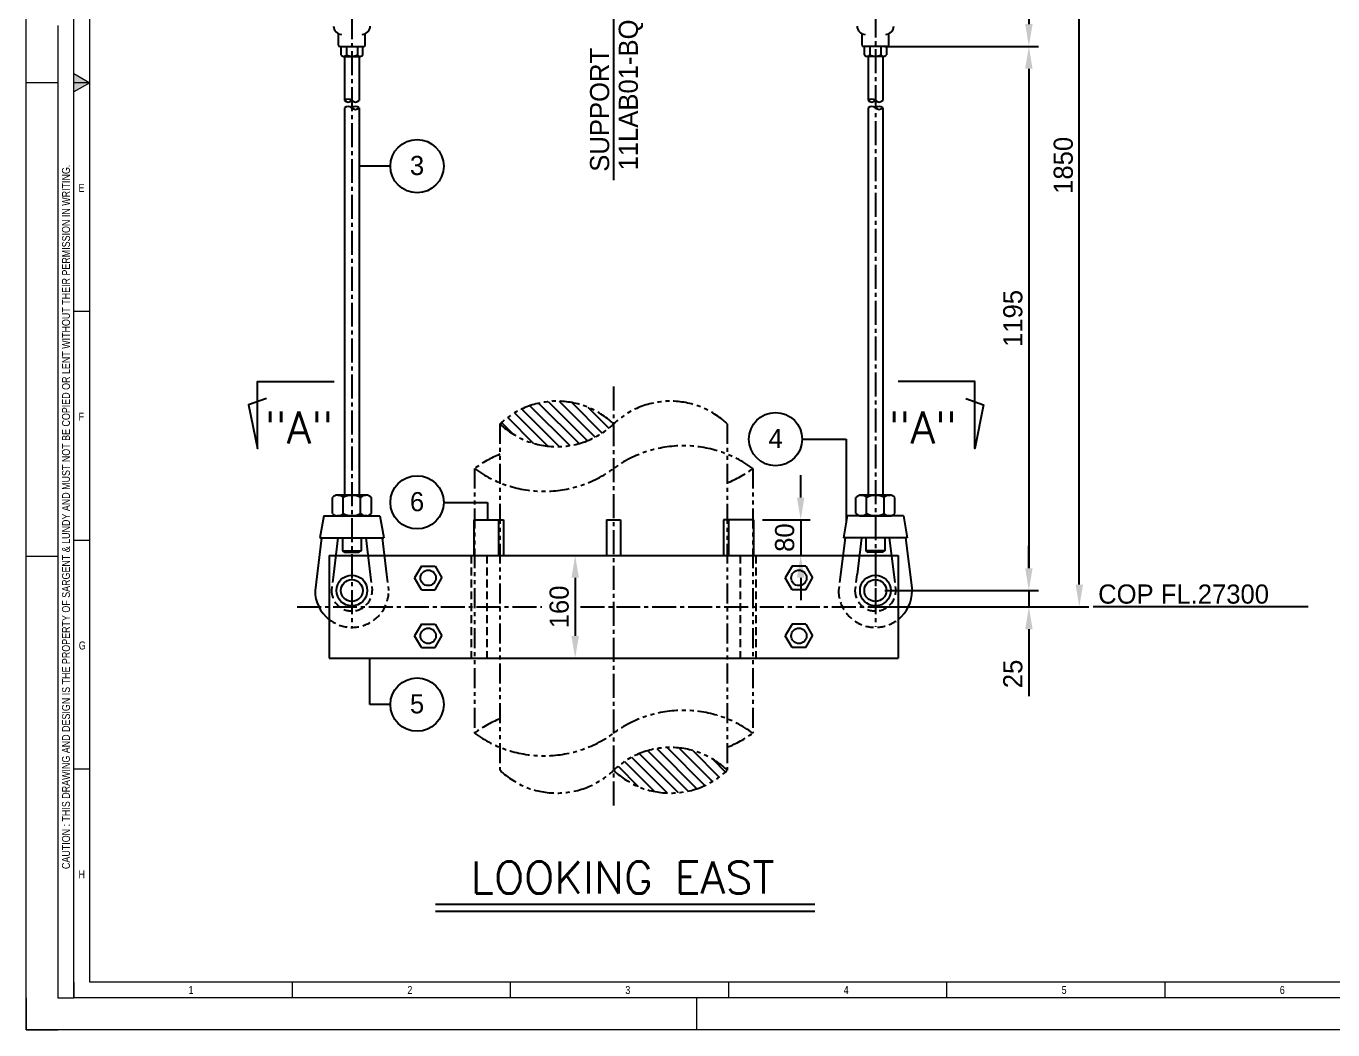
# Model space of a CAD drawing. Header units: millimetres. Extents: x 0 to 4222, y 0 to 2966.
# Drawn here: x 0 to 2047, y 0 to 1572 of the extents above; entities that cross this region are included whole.
import ezdxf
from ezdxf.enums import TextEntityAlignment as Align

# ---------------------------------------------------------------- set-up
doc = ezdxf.new("R2010")
doc.units = ezdxf.units.MM
doc.header["$LTSCALE"] = 50
for name, pattern in [('CENTER2', [1.125, 0.75, -0.125, 0.125, -0.125]), ('HIDDEN', [0.375, 0.25, -0.125]), ('PHANTOM2', [1.25, 0.625, -0.125, 0.125, -0.125, 0.125, -0.125])]:
    doc.linetypes.add(name, pattern=pattern)
for name, color, linetype in [('1. continuous', 3, 'Continuous'), ('2. Hidden', 2, 'HIDDEN'), ('3. phantom', 6, 'PHANTOM2'), ('5. text', 2, 'Continuous'), ('6. center', 1, 'CENTER2'), ('7. center', 1, 'CENTER2'), ('dimension', 7, 'Continuous'), ('hidden line', 2, 'HIDDEN'), ('text', 2, 'Continuous')]:
    doc.layers.add(name, color=color, linetype=linetype)
for name, color, linetype, lineweight in [('4', 4, 'Continuous', 9), ('G-ANNO-BRDR', 3, 'Continuous', 0), ('G-ANNO-TTLB', 7, 'Continuous', 0)]:
    doc.layers.add(name, color=color, linetype=linetype, lineweight=lineweight)
doc.styles.add('ROMANS', font='romans.shx', dxfattribs={"width": 0.8, "bigfont": 'whgtxt.shx'})
doc.styles.add('Style-Arial', font='ARIAL.TTF')
doc.dimstyles.get("Standard").update_dxf_attribs({"dimtxt": 0.18, "dimasz": 0.18, "dimexe": 0.18, "dimexo": 0.0625, "dimgap": 0.09, "dimtad": 0, "dimtih": 1, "dimtoh": 1, "dimdec": 4, "dimzin": 0, "dimdsep": 46, "dimtxsty": 'Standard', "dimcen": 0.09, "dimadec": 0, "dimazin": 0, "dimtfac": 1, "dimtdec": 4, "dimtofl": 0, "dimtmove": 0, "dimatfit": 3, "dimfxl": 1, "dimtolj": 1, "dimtzin": 0, "dimarcsym": 0})

# ---------------------------------------------------------------- blocks, each defined once
blk = doc.blocks.new('*D5')
at = {"color": 4, "linetype": 'ByBlock', "lineweight": -2, "transparency": 16777216}
for p, q in [((1418.2, 2045.3), (1664.6, 2045.3)), ((1649.6, 697.4), (1649.6, 2010.3)), ((1428.1, 662.4), (1664.6, 662.4))]:
    blk.add_line(p, q, dxfattribs=at)
at = {"color": 4, "transparency": 16777216}
for points in [[(1643.7, 2010.3), (1655.4, 2010.3), (1649.6, 2045.3)], [(1643.7, 697.4), (1655.4, 697.4), (1649.6, 662.4)]]:
    blk.add_solid(points, dxfattribs=at)
at = {"layer": 'Defpoints', "color": 0, "transparency": 16777216}
for p in [(1403.2, 2045.3), (1649.6, 2045.3), (1413.1, 662.4)]:
    blk.add_point(p, dxfattribs=at)
at = {"color": 2, "transparency": 16777216, "insert": (1624.6, 1353.9), "char_height": 30, "attachment_point": 5, "rotation": 90}
blk.add_mtext('1850', dxfattribs=at)
blk = doc.blocks.new('*D11')
at = {"color": 4, "lineweight": -2, "transparency": 16777216}
for p, q in [((1213.2, 833.7), (1213.2, 868.7)), ((1153.2, 798.7), (1228.2, 798.7)), ((1213.2, 798.7), (1213.2, 743)), ((1154.2, 743), (1228.2, 743)), ((1213.2, 708), (1213.2, 673))]:
    blk.add_line(p, q, dxfattribs=at)
at = {"color": 4, "transparency": 16777216}
for points in [[(1207.3, 833.7), (1219, 833.7), (1213.2, 798.7)], [(1207.3, 708), (1219, 708), (1213.2, 743)]]:
    blk.add_solid(points, dxfattribs=at)
at = {"layer": 'Defpoints', "color": 0, "transparency": 16777216}
for p in [(1138.2, 798.7), (1139.2, 743), (1213.2, 743)]:
    blk.add_point(p, dxfattribs=at)
at = {"color": 2, "transparency": 16777216, "insert": (1188.2, 770.9), "char_height": 30, "attachment_point": 5, "rotation": 90}
blk.add_mtext('80', dxfattribs=at)
blk = doc.blocks.new('*D15')
at = {"color": 4, "linetype": 'ByBlock', "lineweight": -2, "transparency": 16777216}
for p, q in [((1393, 1981.6), (1585.6, 1981.6)), ((1570.6, 1946.6), (1570.6, 1575.1)), ((1345.2, 1540.1), (1585.6, 1540.1))]:
    blk.add_line(p, q, dxfattribs=at)
at = {"color": 4, "transparency": 16777216}
for points in [[(1564.8, 1946.6), (1576.4, 1946.6), (1570.6, 1981.6)], [(1564.8, 1575.1), (1576.4, 1575.1), (1570.6, 1540.1)]]:
    blk.add_solid(points, dxfattribs=at)
at = {"layer": 'Defpoints', "color": 0, "transparency": 16777216}
for p in [(1378, 1981.6), (1330.2, 1540.1), (1570.6, 1540.1)]:
    blk.add_point(p, dxfattribs=at)
at = {"color": 2, "transparency": 16777216, "insert": (1545.6, 1760.8), "char_height": 30, "attachment_point": 5, "rotation": 90}
blk.add_mtext('555', dxfattribs=at)
blk = doc.blocks.new('*D16')
at = {"color": 4, "linetype": 'ByBlock', "lineweight": -2, "transparency": 16777216}
for p, q in [((1345.2, 1540.1), (1585.6, 1540.1)), ((1570.6, 1505.1), (1570.6, 723)), ((1345.2, 688), (1585.6, 688))]:
    blk.add_line(p, q, dxfattribs=at)
at = {"color": 4, "transparency": 16777216}
for points in [[(1564.8, 1505.1), (1576.4, 1505.1), (1570.6, 1540.1)], [(1564.8, 723), (1576.4, 723), (1570.6, 688)]]:
    blk.add_solid(points, dxfattribs=at)
at = {"layer": 'Defpoints', "color": 0, "transparency": 16777216}
for p in [(1330.2, 1540.1), (1330.2, 688), (1570.6, 688)]:
    blk.add_point(p, dxfattribs=at)
at = {"color": 2, "transparency": 16777216, "insert": (1545.6, 1114.1), "char_height": 30, "attachment_point": 5, "rotation": 90}
blk.add_mtext('1195', dxfattribs=at)
blk = doc.blocks.new('*D17')
at = {"color": 4, "linetype": 'ByBlock', "lineweight": -2, "transparency": 16777216}
for p, q in [((1570.6, 723), (1570.6, 758)), ((1345.2, 688), (1585.6, 688)), ((1570.6, 688), (1570.6, 662.4)), ((1345.2, 662.4), (1585.6, 662.4)), ((1570.6, 627.4), (1570.6, 522.4))]:
    blk.add_line(p, q, dxfattribs=at)
at = {"color": 4, "transparency": 16777216}
for points in [[(1564.8, 723), (1576.4, 723), (1570.6, 688)], [(1564.8, 627.4), (1576.4, 627.4), (1570.6, 662.4)]]:
    blk.add_solid(points, dxfattribs=at)
at = {"layer": 'Defpoints', "color": 0, "transparency": 16777216}
for p in [(1330.2, 688), (1330.2, 662.4), (1570.6, 662.4)]:
    blk.add_point(p, dxfattribs=at)
at = {"color": 2, "transparency": 16777216, "insert": (1545.6, 557.4), "char_height": 30, "attachment_point": 5, "rotation": 90}
blk.add_mtext('25', dxfattribs=at)
blk = doc.blocks.new('*D18')
at = {"color": 4, "linetype": 'ByBlock', "lineweight": -2, "transparency": 16777216}
for p, q in [((834.9, 743), (875, 743)), ((860, 708), (860, 616.9)), ((834.9, 581.9), (875, 581.9))]:
    blk.add_line(p, q, dxfattribs=at)
at = {"color": 4, "transparency": 16777216}
for points in [[(854.1, 708), (865.8, 708), (860, 743)], [(854.1, 616.9), (865.8, 616.9), (860, 581.9)]]:
    blk.add_solid(points, dxfattribs=at)
at = {"layer": 'Defpoints', "color": 0, "transparency": 16777216}
for p in [(819.9, 743), (819.9, 581.9), (860, 581.9)]:
    blk.add_point(p, dxfattribs=at)
at = {"color": 2, "transparency": 16777216, "insert": (835, 662.4), "char_height": 30, "attachment_point": 5, "rotation": 90}
blk.add_mtext('160', dxfattribs=at)

msp = doc.modelspace()

# ---------------------------------------------------------------- linework, layer by layer
at = {"color": 4}
msp.add_line((920.2, 1832.9), (920.2, 1330.7), dxfattribs=at)
for p, q in [((570.6, 1352.6), (521.7, 1352.6)), ((1215.5, 925.1), (1284.2, 925.1)), ((1284.2, 925.1), (1284.2, 793.9)), ((653.9, 826.1), (722.6, 826.1)), ((722.6, 826.1), (722.6, 798.7)), ((538.5, 509.4), (538.5, 581.9)), ((570.6, 509.4), (538.5, 509.4))]:
    msp.add_line(p, q)
at = {"color": 3}
for p, q in [((479.7, 808.8), (479.7, 833.6)), ((533.6, 837.4), (486.8, 837.4)), ((488.1, 837.4), (532.3, 837.4)), ((496.5, 808.8), (496.5, 833.6)), ((523.8, 808.8), (523.8, 833.6)), ((540.7, 808.8), (540.7, 833.6)), ((1299.7, 808.8), (1299.7, 833.6)), ((1306.8, 837.4), (1353.6, 837.4)), ((1352.3, 837.4), (1308.1, 837.4)), ((1316.5, 808.8), (1316.5, 833.6)), ((1343.8, 808.8), (1343.8, 833.6)), ((1360.7, 808.8), (1360.7, 833.6)), ((466.1, 805), (460.2, 770.5)), ((466.1, 805), (554.2, 805)), ((533.6, 805), (486.8, 805)), ((488.1, 805), (532.3, 805)), ((554.2, 805), (560.2, 770.5)), ((701, 798.7), (701, 743)), ((701, 798.7), (747.7, 798.7)), ((739.8, 798.7), (739.8, 743)), ((747.7, 798.7), (747.7, 743)), ((909, 798.7), (909, 743)), ((909, 798.7), (931.2, 798.7)), ((931.2, 798.7), (931.2, 743)), ((1139.2, 798.7), (1092.5, 798.7)), ((1092.5, 798.7), (1092.5, 743)), ((1100.3, 798.7), (1100.3, 743)), ((1139.2, 798.7), (1139.2, 743)), ((1286.1, 805), (1280.2, 770.5)), ((1374.2, 805), (1286.1, 805)), ((1306.8, 805), (1353.6, 805)), ((1352.3, 805), (1308.1, 805)), ((1374.2, 805), (1380.2, 770.5)), ((462.8, 770.5), (452.7, 688)), ((460.2, 770.5), (560.2, 770.5)), ((488.4, 770.5), (481.4, 713.1)), ((495.4, 770.5), (495.4, 750.3)), ((525, 770.5), (525, 750.3)), ((532, 770.5), (539, 713.1)), ((557.6, 770.5), (564.6, 713.1)), ((1282.8, 770.5), (1275.7, 713.1)), ((1380.2, 770.5), (1280.2, 770.5)), ((1308.4, 770.5), (1301.4, 713.1)), ((1315.4, 770.5), (1315.4, 750.3)), ((1345, 770.5), (1345, 750.3)), ((1352, 770.5), (1359, 713.1)), ((1377.6, 770.5), (1387.7, 688)), ((474.4, 743), (1366, 743)), ((474.4, 743), (474.4, 581.9)), ((495.4, 750.3), (525, 750.3)), ((495.4, 750.3), (499.1, 747.9)), ((499.1, 747.9), (521.3, 747.9)), ((525, 750.3), (521.3, 747.9)), ((1345, 750.3), (1315.4, 750.3)), ((1315.4, 750.3), (1319.1, 747.9)), ((1341.3, 747.9), (1319.1, 747.9)), ((1345, 750.3), (1341.3, 747.9)), ((1366, 743), (1366, 581.9)), ((619.1, 726.3), (608.4, 707.8)), ((619.1, 726.3), (640.5, 726.3)), ((640.5, 726.3), (651.2, 707.8)), ((1199.7, 726.3), (1189, 707.8)), ((1221.1, 726.3), (1199.7, 726.3)), ((1221.1, 726.3), (1231.8, 707.8)), ((619.1, 689.2), (608.4, 707.8)), ((640.5, 689.2), (651.2, 707.8)), ((1199.7, 689.2), (1189, 707.8)), ((1221.1, 689.2), (1231.8, 707.8)), ((619.1, 689.2), (640.5, 689.2)), ((1221.1, 689.2), (1199.7, 689.2)), ((619.1, 635.6), (608.4, 617.1)), ((619.1, 635.6), (640.5, 635.6)), ((640.5, 635.6), (651.2, 617.1)), ((1199.7, 635.6), (1189, 617.1)), ((1221.1, 635.6), (1199.7, 635.6)), ((1221.1, 635.6), (1231.8, 617.1)), ((619.1, 598.6), (608.4, 617.1)), ((640.5, 598.6), (651.2, 617.1)), ((1199.7, 598.6), (1189, 617.1)), ((1221.1, 598.6), (1231.8, 617.1)), ((619.1, 598.6), (640.5, 598.6)), ((1221.1, 598.6), (1199.7, 598.6)), ((474.4, 581.9), (1366, 581.9))]:
    msp.add_line(p, q, dxfattribs=at)
for centre, radius in [((629.8, 707.8), 12.1), ((1210.4, 707.8), 12.1), ((510.2, 688), 24.1), ((510.2, 688), 17.2), ((1330.2, 688), 24.1), ((1330.2, 688), 17.2), ((629.8, 617.1), 12.1), ((1210.4, 617.1), 12.1)]:
    msp.add_circle(centre, radius, dxfattribs=at)
for centre, radius, start, end in [((488.1, 826.2), 11.2, 41.4201, 138.5799), ((510.2, 810.8), 26.6, 59.1091, 120.8909), ((532.3, 826.2), 11.2, 41.4201, 138.5799), ((1308.1, 826.2), 11.2, 41.4201, 138.5799), ((1330.2, 810.8), 26.6, 59.1091, 120.8909), ((1352.3, 826.2), 11.2, 41.4201, 138.5799), ((488.1, 816.2), 11.2, 221.4201, 318.5799), ((510.2, 831.6), 26.6, 239.1091, 300.8909), ((532.3, 816.2), 11.2, 221.4201, 318.5799), ((1308.1, 816.2), 11.2, 221.4201, 318.5799), ((1330.2, 831.6), 26.6, 239.1091, 300.8909), ((1352.3, 816.2), 11.2, 221.4201, 318.5799), ((510.2, 688), 57.7, 180, 231.4025), ((1330.2, 688), 57.7, 308.5975, 0)]:
    msp.add_arc(centre, radius, start, end, dxfattribs=at)
at = {"layer": '1. continuous'}
for p, q in [((489.3, 1542.2), (489.3, 1559.9)), ((531.1, 1542.2), (531.1, 1559.9)), ((531.1, 1542.2), (531.1, 1557.3)), ((1309.3, 1542.2), (1309.3, 1559.9)), ((1309.3, 1542.2), (1309.3, 1557.3)), ((1351.1, 1542.2), (1351.1, 1559.9)), ((491.9, 1540.1), (528.5, 1540.1)), ((493, 1540.1), (493, 1527.1)), ((501.6, 1540.1), (501.6, 1527.1)), ((518.8, 1540.1), (518.8, 1527.1)), ((527.4, 1527.1), (527.4, 1540.1)), ((1348.5, 1540.1), (1311.9, 1540.1)), ((1313, 1527.1), (1313, 1540.1)), ((1321.6, 1540.1), (1321.6, 1527.1)), ((1338.8, 1540.1), (1338.8, 1527.1)), ((1347.4, 1540.1), (1347.4, 1527.1)), ((497.3, 1524.6), (523.1, 1524.6)), ((498.7, 1524.6), (498.7, 1455.3)), ((521.7, 1524.6), (521.7, 1455.3)), ((1343.1, 1524.6), (1317.3, 1524.6)), ((1318.7, 1524.6), (1318.7, 1455.3)), ((1341.7, 1524.6), (1341.7, 1455.3)), ((498.7, 1443.8), (498.7, 837.4)), ((521.7, 1443.8), (521.7, 837.4)), ((1318.7, 1443.8), (1318.7, 837.4)), ((1341.7, 1443.8), (1341.7, 837.4))]:
    msp.add_line(p, q, dxfattribs=at)
for centre, radius, start, end in [((494.7, 1572), 13.2, 180.3905, 267.4115), ((525.7, 1572), 13.2, 272.5885, 359.6095), ((1314.7, 1572), 13.2, 180.3905, 267.4115), ((1345.7, 1572), 13.2, 272.5885, 359.6095), ((491.9, 1542.7), 2.6, 191.4074, 270.8792), ((528.5, 1542.7), 2.6, 269.1208, 348.5926), ((1311.9, 1542.7), 2.6, 191.4074, 270.8792), ((1348.5, 1542.7), 2.6, 269.1208, 348.5926), ((497.3, 1529.5), 4.96, 210, 330), ((510.2, 1540.7), 16.1, 237.7958, 302.2042), ((523.1, 1529.5), 4.96, 210, 330), ((1317.3, 1529.5), 4.96, 210, 330), ((1330.2, 1540.7), 16.1, 237.7958, 302.2042), ((1343.1, 1529.5), 4.96, 210, 330), ((504.4, 1449.3), 8.34, 46.3972, 133.6028), ((504.4, 1461.4), 8.34, 226.3972, 313.6028), ((515.9, 1461.4), 8.34, 226.3972, 313.6028), ((1324.4, 1449.3), 8.34, 46.3972, 133.6028), ((1324.4, 1461.4), 8.34, 226.3972, 313.6028), ((1335.9, 1461.4), 8.34, 226.3972, 313.6028), ((504.4, 1437.8), 8.34, 46.3972, 133.6028), ((515.9, 1437.8), 8.34, 46.3972, 133.6028), ((515.9, 1449.9), 8.34, 226.3972, 313.6028), ((1324.4, 1437.8), 8.34, 46.3972, 133.6028), ((1335.9, 1437.8), 8.34, 46.3972, 133.6028), ((1335.9, 1449.9), 8.34, 226.3972, 313.6028)]:
    msp.add_arc(centre, radius, start, end, dxfattribs=at)
at = {"layer": '2. Hidden'}
for p, q in [((697.3, 743), (697.3, 627.9)), ((721.7, 743), (721.7, 581.9)), ((1118.5, 743), (1118.5, 581.9)), ((1142.9, 743), (1142.9, 627.9))]:
    msp.add_line(p, q, dxfattribs=at)
at = {"layer": '3. phantom', "linetype": 'Continuous'}
for p, q in [((817.9, 983.8), (879.2, 922.5)), ((835, 984.4), (891.3, 928.1)), ((764.9, 966.2), (817, 914)), ((776.4, 972.3), (835.4, 913.3)), ((789, 977.4), (851.5, 914.9)), ((802.7, 981.3), (866, 918.1)), ((854.8, 982.3), (902.4, 934.7)), ((879.8, 975), (912.6, 942.2)), ((744.6, 951.1), (762.9, 932.8)), ((754.3, 959.1), (794.9, 918.5)), ((960.4, 432.6), (1021.5, 371.5)), ((973.6, 437.1), (1036.8, 373.9)), ((988, 440.4), (1050.6, 377.7)), ((1004, 442), (1063.3, 382.8)), ((1022.2, 441.5), (1074.9, 388.9)), ((1044, 437.4), (1085.5, 395.9)), ((927.2, 412.8), (958.8, 381.2)), ((937.4, 420.3), (984.3, 373.4)), ((948.4, 426.9), (1004.3, 371)), ((1074.9, 424.2), (1095.3, 403.8))]:
    msp.add_line(p, q, dxfattribs=at)
at = {"layer": '3. phantom'}
for p, q in [((742.1, 948.9), (742.1, 406.5)), ((1098.2, 948.9), (1098.2, 406.5)), ((702.1, 879.1), (702.1, 464.8)), ((1138.2, 879.1), (1138.2, 464.8))]:
    msp.add_line(p, q, dxfattribs=at)
for centre, radius, start, end in [((831.2, 855.4), 129.1, 46.3972, 133.6028), ((1009.2, 855.4), 129.1, 46.3972, 133.6028), ((831.2, 1042.4), 129.1, 226.3972, 313.6028), ((811.2, 730), 184.7, 111.9449, 126.1766), ((1029.2, 730), 184.7, 53.8234, 126.1766), ((811.2, 1028.1), 184.7, 233.8234, 306.1766), ((1029.2, 1028.1), 184.7, 291.9449, 306.1766), ((1029.2, 315.7), 184.7, 53.8234, 126.1766), ((811.2, 315.7), 184.7, 111.9449, 126.1766), ((811.2, 613.9), 184.7, 233.8234, 306.1766), ((1029.2, 613.9), 184.7, 291.9449, 306.1766), ((1009.2, 313.1), 129.1, 46.3972, 133.6028), ((831.2, 500), 129.1, 226.3972, 313.6028), ((1009.2, 500), 129.1, 226.3972, 313.6028)]:
    msp.add_arc(centre, radius, start, end, dxfattribs=at)
at = {"layer": '5. text'}
for p, q in [((641.3, 196.9), (1235.3, 196.9)), ((641.3, 185.9), (1235.3, 185.9))]:
    msp.add_line(p, q, dxfattribs=at)
at = {"layer": '5. text', "color": 4}
for points in [[(376.4, 989), (348.4, 978.8), (362.4, 910.3), (362.4, 1015.3), (482.4, 1015.3)], [(1471.7, 989), (1499.7, 978.8), (1485.7, 910.3), (1485.7, 1015.3), (1365.7, 1015.3)]]:
    msp.add_lwpolyline(points, dxfattribs=at)
at = {"layer": '5. text', "color": 7}
for centre in [(612.3, 1352.6), (1173.8, 925.1), (612.3, 826.1), (612.3, 509.4)]:
    msp.add_circle(centre, 41.7, dxfattribs=at)
at = {"layer": '6. center'}
for p, q in [((510.2, 1645), (510.2, 661.3)), ((1330.2, 1648.1), (1330.2, 661.3)), ((510.2, 744.6), (510.2, 631.4)), ((1330.2, 744.6), (1330.2, 631.4)), ((1330.2, 744.6), (1330.2, 631.4))]:
    msp.add_line(p, q, dxfattribs=at)
at = {"layer": '7. center'}
for p, q in [((920.2, 1007.7), (920.2, 347.7)), ((424.4, 662.4), (808, 662.4)), ((868.2, 662.4), (1413.1, 662.4))]:
    msp.add_line(p, q, dxfattribs=at)
at = {"layer": 'G-ANNO-BRDR', "color": 3, "lineweight": 13, "ltscale": 0.172512}
for p, q in [((0, 0), (0, 2966.5)), ((4200, 0), (0, 0))]:
    msp.add_line(p, q, dxfattribs=at)
at = {"layer": 'G-ANNO-TTLB', "color": 7, "lineweight": 13, "ltscale": 0.172512}
for p, q in [((74.9, 49.9), (74.9, 2916.5)), ((99.9, 74.9), (99.9, 2891.6)), ((74.9, 1497.7), (99.9, 1483.2)), ((74.9, 1468.8), (74.9, 1497.7)), ((49.9, 1483.2), (0, 1483.2)), ((99.9, 1483.2), (74.9, 1483.2)), ((99.9, 1483.2), (74.9, 1483.2)), ((99.9, 1483.2), (74.9, 1468.8)), ((99.9, 1124.9), (74.9, 1124.9)), ((99.9, 766.6), (74.9, 766.6)), ((0, 741.6), (49.9, 741.6)), ((99.9, 408.3), (74.9, 408.3)), ((74.9, 74.9), (74.9, 49.9)), ((4150.1, 74.9), (99.9, 74.9)), ((416.6, 74.9), (416.6, 49.9)), ((758.3, 74.9), (758.3, 49.9)), ((1099.9, 74.9), (1099.9, 49.9)), ((1441.6, 74.9), (1441.6, 49.9)), ((1783.3, 74.9), (1783.3, 49.9)), ((0, 49.9), (0, 0)), ((99.9, 49.9), (74.9, 49.9)), ((4175, 49.9), (74.9, 49.9)), ((1050, 49.9), (1050, 0)), ((0, 0), (49.9, 0))]:
    msp.add_line(p, q, dxfattribs=at)
at = {"layer": 'G-ANNO-TTLB', "color": 7, "lineweight": 13}
for p, q in [((49.9, 1572.9), (49.9, 49.9)), ((74.9, 49.9), (74.9, 1572.9)), ((49.9, 49.9), (74.9, 49.9))]:
    msp.add_line(p, q, dxfattribs=at)
at = {"layer": 'G-ANNO-TTLB', "color": 7, "lineweight": 13, "ltscale": 0.172512, "extrusion": (0, 0, -1)}
msp.add_solid([(-74.9, 1497.7), (-99.9, 1483.2), (-74.9, 1468.8)], dxfattribs=at)
at = {"layer": 'hidden line'}
for p, q in [((697.2, 743), (697.2, 581.9)), ((1143, 743), (1143, 581.9)), ((481.3, 713.1), (478.2, 688)), ((539.1, 713.1), (542.2, 688)), ((564.7, 713.1), (567.8, 688)), ((1275.7, 713.1), (1272.5, 688)), ((1301.3, 713.1), (1298.2, 688)), ((1359.1, 713.1), (1362.2, 688))]:
    msp.add_line(p, q, dxfattribs=at)
for centre, radius, start, end in [((510.2, 688), 57.7, 231.4025, 0), ((510.2, 688), 32, 180, 0), ((1330.2, 688), 57.7, 180, 308.5975), ((1330.2, 688), 32, 180, 0)]:
    msp.add_arc(centre, radius, start, end, dxfattribs=at)
at = {"layer": 'text', "color": 4}
msp.add_line((2007.9, 662.4), (1671.1, 662.4), dxfattribs=at)

# ---------------------------------------------------------------- texts
at = {"layer": '4', "color": 7, "style": 'Style-Arial', "width": 0.8}
for s, p in [('E', (82.1, 1312.4)), ('F', (82.1, 954.1)), ('G', (82.5, 595.7)), ('H', (82.1, 237.4)), ('1', (254.3, 56.2)), ('2', (597.1, 56.2)), ('3', (938.5, 56.2)), ('4', (1280.6, 56.2)), ('5', (1621.9, 56.2)), ('6', (1963.6, 56.2))]:
    msp.add_text(s, height=12.5, dxfattribs=at).set_placement(p)
at = {"layer": '5. text', "style": 'ROMANS'}
for p in [(373.8, 918.4), (1350.8, 918.4)]:
    msp.add_text('"A"', height=50, dxfattribs=at).set_placement(p)
msp.add_text('LOOKING EAST', height=50, dxfattribs=at).set_placement((934.3, 213.5), align=Align.CENTER)
at = {"layer": 'dimension', "color": 2}
msp.add_text('COP FL.27300', height=30, dxfattribs=at).set_placement((1679.1, 667.5))
at = {"layer": 'G-ANNO-TTLB', "color": 7, "lineweight": 13, "style": 'Style-Arial', "width": 0.8}
msp.add_text('CAUTION : THIS DRAWING AND DESIGN IS THE PROPERTY OF SARGENT & LUNDY AND MUST NOT BE COPIED OR LENT WITHOUT THEIR PERMISSION IN WRITING.', height=12.4851, rotation=90, dxfattribs=at).set_placement((62.4, 803.4), align=Align.MIDDLE_CENTER)
at = {"layer": 'text', "color": 2}
for s, p in [('11LAB01-BQ005-G001', (958.2, 1345.9)), ('SUPPORT', (913.2, 1343.9))]:
    msp.add_text(s, height=30, rotation=90, dxfattribs=at).set_placement(p)
for s, p in [('3', (612.3, 1338.7)), ('4', (1173.9, 911.2)), ('6', (612.3, 812.2)), ('5', (612.3, 495.6))]:
    msp.add_text(s, height=30, dxfattribs=at).set_placement(p, align=Align.CENTER)

# ---------------------------------------------------------------- dimensions: what is measured, and where the dimension line sits
for base, p1, p2, text, override, picture, middle in [((1649.6, 2045.3), (1413.1, 662.4), (1403.2, 2045.3), '1850', {"dimscale": 10, "dimtxt": 3, "dimasz": 3.5, "dimexe": 1.5, "dimexo": 1.5, "dimgap": 1, "dimtad": 1, "dimtih": 0, "dimtoh": 0, "dimdec": 0, "dimrnd": 0.5, "dimzin": 8, "dimdsep": 44, "dimcen": 2.5, "dimclrd": 4, "dimclre": 4, "dimclrt": 2, "dimtdec": 0, "dimtofl": 1, "dimtolj": 0, "dimtzin": 8, "dimarcsym": 1}, '*D5', (1624.6, 1353.9)), ((1570.6, 1540.1), (1378, 1981.6), (1330.2, 1540.1), '555', {"dimscale": 10, "dimtxt": 3, "dimasz": 3.5, "dimexe": 1.5, "dimexo": 1.5, "dimgap": 1, "dimtad": 1, "dimtih": 0, "dimtoh": 0, "dimdec": 0, "dimrnd": 0.5, "dimzin": 8, "dimdsep": 44, "dimcen": 2.5, "dimclrd": 4, "dimclre": 4, "dimclrt": 2, "dimtdec": 0, "dimtofl": 1, "dimtmove": 1, "dimtolj": 0, "dimtzin": 8, "dimarcsym": 1}, '*D15', (1545.6, 1760.8)), ((1570.6, 688), (1330.2, 1540.1), (1330.2, 688), '1195', {"dimscale": 10, "dimtxt": 3, "dimasz": 3.5, "dimexe": 1.5, "dimexo": 1.5, "dimgap": 1, "dimtad": 1, "dimtih": 0, "dimtoh": 0, "dimdec": 0, "dimrnd": 0.5, "dimzin": 8, "dimdsep": 44, "dimcen": 2.5, "dimclrd": 4, "dimclre": 4, "dimclrt": 2, "dimtdec": 0, "dimtofl": 1, "dimtmove": 1, "dimtolj": 0, "dimtzin": 8, "dimarcsym": 1}, '*D16', (1545.6, 1114.1)), ((1570.6, 662.4), (1330.2, 688), (1330.2, 662.4), '25', {"dimscale": 10, "dimtxt": 3, "dimasz": 3.5, "dimexe": 1.5, "dimexo": 1.5, "dimgap": 1, "dimtad": 1, "dimtih": 0, "dimtoh": 0, "dimdec": 0, "dimrnd": 0.5, "dimzin": 8, "dimdsep": 44, "dimcen": 2.5, "dimclrd": 4, "dimclre": 4, "dimclrt": 2, "dimtdec": 0, "dimtofl": 1, "dimtolj": 0, "dimtzin": 8, "dimarcsym": 1}, '*D17', (1545.6, 557.4)), ((860, 581.9), (819.9, 743), (819.9, 581.9), '160', {"dimscale": 10, "dimtxt": 3, "dimasz": 3.5, "dimexe": 1.5, "dimexo": 1.5, "dimgap": 1, "dimtad": 1, "dimtih": 0, "dimtoh": 0, "dimdec": 0, "dimrnd": 0.5, "dimzin": 8, "dimdsep": 44, "dimcen": 2.5, "dimclrd": 4, "dimclre": 4, "dimclrt": 2, "dimtdec": 0, "dimtofl": 1, "dimtolj": 0, "dimtzin": 8, "dimarcsym": 1}, '*D18', (835, 662.4))]:
    dim = msp.add_linear_dim(base=base, p1=p1, p2=p2, angle=90, text=text, dimstyle='Standard', override=override)
    dim.commit()
    dim.dimension.update_dxf_attribs({"geometry": picture, "text_midpoint": middle})
dim = msp.add_linear_dim(base=(1213.2, 743), p1=(1138.2, 798.7), p2=(1139.2, 743), angle=90, text='80', dimstyle='Standard', override={"dimscale": 10, "dimtxt": 3, "dimasz": 3.5, "dimexe": 1.5, "dimexo": 1.5, "dimgap": 1, "dimtad": 1, "dimtih": 0, "dimtoh": 0, "dimdec": 0, "dimrnd": 0.5, "dimzin": 8, "dimdsep": 44, "dimcen": 2.5, "dimclrd": 4, "dimclre": 4, "dimclrt": 2, "dimtdec": 0, "dimtofl": 1, "dimtolj": 0, "dimtzin": 8})
dim.commit()
dim.dimension.update_dxf_attribs({"geometry": '*D11', "text_midpoint": (1213.2, 770.9), "dimtype": 160})

doc.saveas('drawing.dxf')
